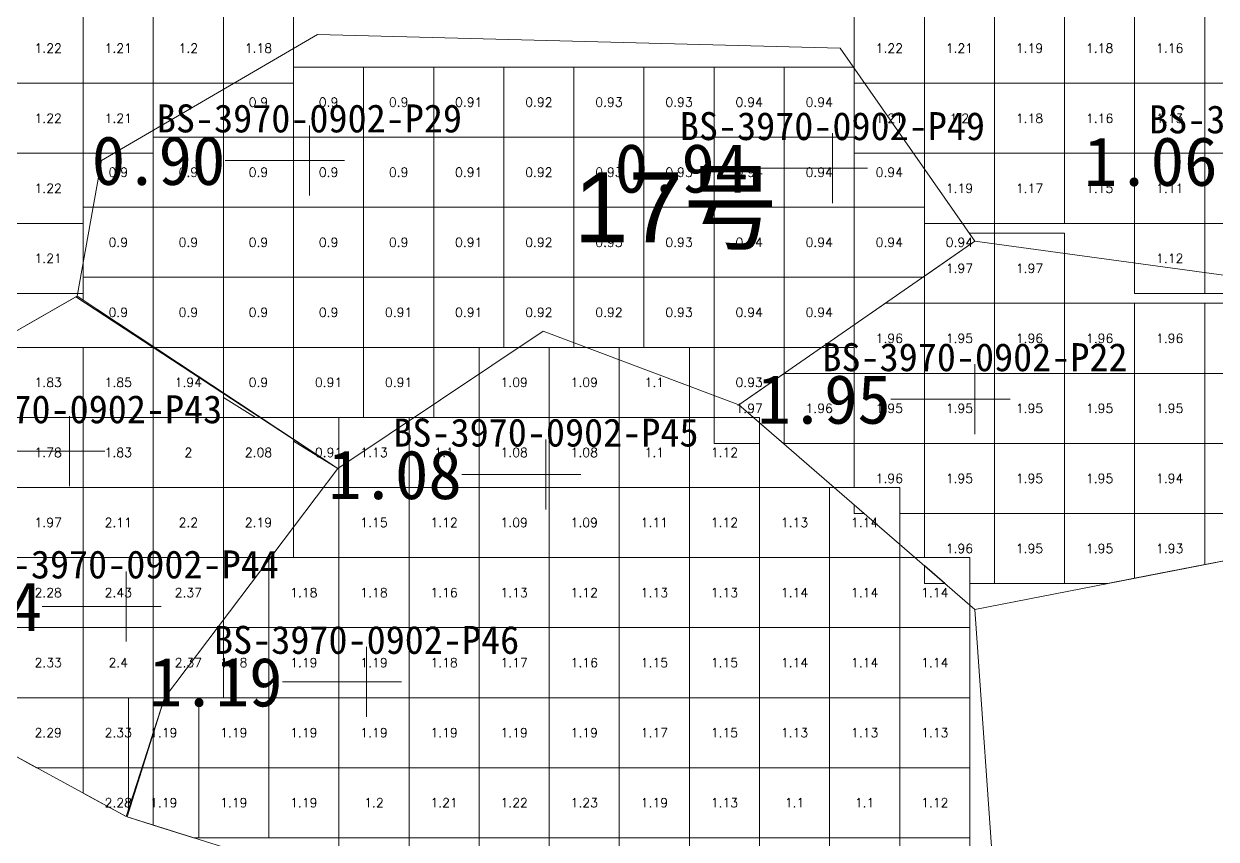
# Model space of a CAD drawing. Header units: inches. Extents: x 469759 to 470079, y 4349683 to 4349873.
# Drawn here: x 469904.69 to 469921.7, y 4349694.72 to 4349706.36 of the extents above; entities that cross this region are included whole.
import ezdxf
from ezdxf.enums import TextEntityAlignment as Align

# ---------------------------------------------------------------- set-up
doc = ezdxf.new("R2010")
doc.units = ezdxf.units.IN
doc.header["$MEASUREMENT"] = 0
for name, color, linetype, lineweight in [('孔口文字', 7, 'Continuous', 0), ('点', 7, 'Continuous', 0), ('爆区方格网', 7, 'Continuous', 0), ('线条', 7, 'Continuous', 0), ('钻孔', 7, 'Continuous', 0)]:
    doc.layers.add(name, color=color, linetype=linetype, lineweight=lineweight)
doc.styles.add('3dmine_textStyle_1', font='txt.shx', dxfattribs={"height": 1, "bigfont": 'gbcbig.shx'})
doc.styles.add('3dmine_textStyle_2', font='arial.ttf', dxfattribs={"height": 1})
doc.styles.add('3dmine_textStyle_3', font='SimSun.ttf', dxfattribs={"height": 1})

msp = doc.modelspace()

# ---------------------------------------------------------------- hatches: boundary and pattern name
at = {"layer": '钻孔', "linetype": 'Continuous', "lineweight": 0, "true_color": 0x00ffff, "extrusion": (0, 1, 0)}
for points in [[(-469909.766, 3959.554), (-469908.766, 3959.554), (-469908.766, 3971.554), (-469909.766, 3971.554)], [(-469917.227, 3959.804), (-469916.227, 3959.804), (-469916.227, 3971.804), (-469917.227, 3971.804)]]:
    msp.add_hatch(color=4, dxfattribs=at).paths.add_polyline_path(points, flags=0)
at = {"layer": '钻孔', "linetype": 'Continuous', "lineweight": 0, "true_color": 0xff0000, "extrusion": (0, 1, 0)}
for points in [[(-469919.261, 3960.379), (-469918.261, 3960.379), (-469918.261, 3971.379), (-469919.261, 3971.379)], [(-469906.345, 3960.325), (-469905.345, 3960.325), (-469905.345, 3971.325), (-469906.345, 3971.325)], [(-469907.153, 3960.424), (-469906.153, 3960.424), (-469906.153, 3971.424), (-469907.153, 3971.424)]]:
    msp.add_hatch(color=1, dxfattribs=at).paths.add_polyline_path(points, flags=0)
at = {"layer": '钻孔', "linetype": 'Continuous', "lineweight": 0, "true_color": 0x0000ff, "extrusion": (0, 1, 0)}
for points in [[(-469913.14, 3959.61), (-469912.14, 3959.61), (-469912.14, 3971.61), (-469913.14, 3971.61)], [(-469910.582, 3959.517), (-469909.582, 3959.517), (-469909.582, 3971.517), (-469910.582, 3971.517)]]:
    msp.add_hatch(color=5, dxfattribs=at).paths.add_polyline_path(points, flags=0)

# ---------------------------------------------------------------- linework, layer by layer
at = {"color": 5, "linetype": 'Continuous', "lineweight": 0, "true_color": 0x0000ff}
for points in [[(469922.715, 4349702.65), (469918.259, 4349703.257), (469916.336, 4349706.015), (469908.883, 4349706.209), (469905.8, 4349704.412), (469905.452, 4349702.475), (469902.186, 4349700.604), (469902.407, 4349697.09), (469898.66, 4349699.136), (469894.799, 4349700.944), (469896.801, 4349704.163), (469894.947, 4349705.902), (469891.977, 4349706.493), (469889.894, 4349706.624), (469888.385, 4349708.117), (469890.698, 4349710.086), (469888.746, 4349711.711), (469884.89, 4349709.988), (469881.832, 4349708.397), (469880.538, 4349711.441), (469883.538, 4349714.441)], [(469913.21, 4349689.742), (469915.547, 4349690.873), (469918.547, 4349693.873), (469918.261, 4349698.003), (469914.894, 4349700.922), (469912.103, 4349701.974), (469909.171, 4349700.013), (469906.698, 4349696.739), (469906.165, 4349695.041), (469909.582, 4349693.968), (469913.21, 4349689.742)]]:
    msp.add_lwpolyline(points, dxfattribs=at)
at = {"color": 1, "linetype": 'Continuous', "lineweight": 0, "true_color": 0xff0000}
for points, elevation in [([(469929.274, 4349710.837), (469931.343, 4349713.184), (469936.711, 4349708.564), (469939.138, 4349704.071), (469936.371, 4349700.048), (469940.196, 4349696.923), (469928.487, 4349694.512), (469925.487, 4349697.512), (469922.063, 4349698.744), (469918.261, 4349698.003), (469914.894, 4349700.922), (469918.259, 4349703.257), (469922.715, 4349702.65), (469926.231, 4349704.561), (469922.745, 4349708.471), (469926.549, 4349712.881), (469929.274, 4349710.837)], 3971.363), ([(469905.433, 4349702.464), (469902.186, 4349700.604), (469902.407, 4349697.09), (469906.153, 4349695.045), (469906.698, 4349696.739), (469909.171, 4349700.013), (469905.433, 4349702.464)], 1985.963)]:
    msp.add_lwpolyline(points, dxfattribs=dict(at, elevation=elevation))
at = {"color": 4, "linetype": 'Continuous', "lineweight": 0, "true_color": 0x00ffff, "elevation": 3971.379}
msp.add_lwpolyline([(469918.259, 4349703.257), (469916.336, 4349706.015), (469908.883, 4349706.209), (469905.8, 4349704.412), (469905.452, 4349702.475), (469909.171, 4349700.013), (469912.103, 4349701.974), (469914.894, 4349700.922), (469918.259, 4349703.257)], dxfattribs=at)
at = {"layer": '点', "color": 138, "linetype": 'Continuous', "lineweight": 0, "true_color": 0x004c4c}
for points, elevation in [([(469908.766, 4349703.911), (469908.766, 4349704.911)], 3971.554), ([(469916.227, 4349703.801), (469916.227, 4349704.801)], 3971.804), ([(469909.266, 4349704.411), (469908.266, 4349704.411)], 3971.554), ([(469916.727, 4349704.301), (469915.727, 4349704.301)], 3971.804), ([(469918.261, 4349700.503), (469918.261, 4349701.503)], 3971.379), ([(469918.761, 4349701.003), (469917.761, 4349701.003)], 3971.379), ([(469905.345, 4349699.76), (469905.345, 4349700.76)], 3971.325), ([(469912.14, 4349699.427), (469912.14, 4349700.427)], 3971.61), ([(469905.845, 4349700.26), (469904.845, 4349700.26)], 3971.325), ([(469912.64, 4349699.927), (469911.64, 4349699.927)], 3971.61), ([(469906.153, 4349697.545), (469906.153, 4349698.545)], 3971.424), ([(469906.653, 4349698.045), (469905.653, 4349698.045)], 3971.424), ([(469909.582, 4349696.468), (469909.582, 4349697.468)], 3971.517), ([(469910.082, 4349696.968), (469909.082, 4349696.968)], 3971.517)]:
    msp.add_lwpolyline(points, dxfattribs=dict(at, elevation=elevation))
at = {"layer": '爆区方格网', "color": 5, "linetype": 'Continuous', "lineweight": 0, "true_color": 0x0000ff}
for points, elevation in [([(469905.539, 4349705.513), (469904.539, 4349705.513), (469904.539, 4349706.513), (469905.539, 4349706.513), (469905.539, 4349705.513)], 3971.535), ([(469906.539, 4349705.513), (469905.539, 4349705.513), (469905.539, 4349706.513), (469906.539, 4349706.513), (469906.539, 4349705.513)], 3971.535), ([(469907.539, 4349705.513), (469906.539, 4349705.513), (469906.539, 4349706.513), (469907.539, 4349706.513), (469907.539, 4349705.513)], 3971.535), ([(469908.539, 4349705.513), (469907.539, 4349705.513), (469907.539, 4349706.513), (469908.539, 4349706.513), (469908.539, 4349705.513)], 3971.535), ([(469917.539, 4349705.513), (469916.539, 4349705.513), (469916.539, 4349706.513), (469917.539, 4349706.513), (469917.539, 4349705.513)], 3971.535), ([(469918.539, 4349705.513), (469917.539, 4349705.513), (469917.539, 4349706.513), (469918.539, 4349706.513), (469918.539, 4349705.513)], 3971.535), ([(469919.539, 4349705.513), (469918.539, 4349705.513), (469918.539, 4349706.513), (469919.539, 4349706.513), (469919.539, 4349705.513)], 3971.535), ([(469920.539, 4349705.513), (469919.539, 4349705.513), (469919.539, 4349706.513), (469920.539, 4349706.513), (469920.539, 4349705.513)], 3971.535), ([(469921.539, 4349705.513), (469920.539, 4349705.513), (469920.539, 4349706.513), (469921.539, 4349706.513), (469921.539, 4349705.513)], 3971.535), ([(469922.539, 4349705.513), (469921.539, 4349705.513), (469921.539, 4349706.513), (469922.539, 4349706.513), (469922.539, 4349705.513)], 3971.535), ([(469905.539, 4349704.513), (469904.539, 4349704.513), (469904.539, 4349705.513), (469905.539, 4349705.513), (469905.539, 4349704.513)], 3971.535), ([(469906.539, 4349704.513), (469905.539, 4349704.513), (469905.539, 4349705.513), (469906.539, 4349705.513), (469906.539, 4349704.513)], 3971.535), ([(469917.539, 4349704.513), (469916.539, 4349704.513), (469916.539, 4349705.513), (469917.539, 4349705.513), (469917.539, 4349704.513)], 3971.535), ([(469918.539, 4349704.513), (469917.539, 4349704.513), (469917.539, 4349705.513), (469918.539, 4349705.513), (469918.539, 4349704.513)], 3971.535), ([(469919.539, 4349704.513), (469918.539, 4349704.513), (469918.539, 4349705.513), (469919.539, 4349705.513), (469919.539, 4349704.513)], 3971.535), ([(469920.539, 4349704.513), (469919.539, 4349704.513), (469919.539, 4349705.513), (469920.539, 4349705.513), (469920.539, 4349704.513)], 3971.535), ([(469921.539, 4349704.513), (469920.539, 4349704.513), (469920.539, 4349705.513), (469921.539, 4349705.513), (469921.539, 4349704.513)], 3971.535), ([(469922.539, 4349704.513), (469921.539, 4349704.513), (469921.539, 4349705.513), (469922.539, 4349705.513), (469922.539, 4349704.513)], 3971.535), ([(469905.539, 4349703.513), (469904.539, 4349703.513), (469904.539, 4349704.513), (469905.539, 4349704.513), (469905.539, 4349703.513)], 3971.535), ([(469918.539, 4349703.513), (469917.539, 4349703.513), (469917.539, 4349704.513), (469918.539, 4349704.513), (469918.539, 4349703.513)], 3971.535), ([(469919.539, 4349703.513), (469918.539, 4349703.513), (469918.539, 4349704.513), (469919.539, 4349704.513), (469919.539, 4349703.513)], 3971.535), ([(469920.539, 4349703.513), (469919.539, 4349703.513), (469919.539, 4349704.513), (469920.539, 4349704.513), (469920.539, 4349703.513)], 3971.535), ([(469921.539, 4349703.513), (469920.539, 4349703.513), (469920.539, 4349704.513), (469921.539, 4349704.513), (469921.539, 4349703.513)], 3971.535), ([(469922.539, 4349703.513), (469921.539, 4349703.513), (469921.539, 4349704.513), (469922.539, 4349704.513), (469922.539, 4349703.513)], 3971.535), ([(469905.539, 4349702.513), (469904.539, 4349702.513), (469904.539, 4349703.513), (469905.539, 4349703.513), (469905.539, 4349702.513)], 3971.535), ([(469921.539, 4349702.513), (469920.539, 4349702.513), (469920.539, 4349703.513), (469921.539, 4349703.513), (469921.539, 4349702.513)], 3971.535), ([(469922.539, 4349702.513), (469921.539, 4349702.513), (469921.539, 4349703.513), (469922.539, 4349703.513), (469922.539, 4349702.513)], 3971.535), ([(469912.187, 4349700.743), (469911.187, 4349700.743), (469911.187, 4349701.743), (469912.187, 4349701.743), (469912.187, 4349700.743)], 3971.672), ([(469913.187, 4349700.743), (469912.187, 4349700.743), (469912.187, 4349701.743), (469913.187, 4349701.743), (469913.187, 4349700.743)], 3971.672), ([(469914.187, 4349700.743), (469913.187, 4349700.743), (469913.187, 4349701.743), (469914.187, 4349701.743), (469914.187, 4349700.743)], 3971.672), ([(469910.187, 4349699.743), (469909.187, 4349699.743), (469909.187, 4349700.743), (469910.187, 4349700.743), (469910.187, 4349699.743)], 3971.672), ([(469911.187, 4349699.743), (469910.187, 4349699.743), (469910.187, 4349700.743), (469911.187, 4349700.743), (469911.187, 4349699.743)], 3971.672), ([(469912.187, 4349699.743), (469911.187, 4349699.743), (469911.187, 4349700.743), (469912.187, 4349700.743), (469912.187, 4349699.743)], 3971.672), ([(469913.187, 4349699.743), (469912.187, 4349699.743), (469912.187, 4349700.743), (469913.187, 4349700.743), (469913.187, 4349699.743)], 3971.672), ([(469914.187, 4349699.743), (469913.187, 4349699.743), (469913.187, 4349700.743), (469914.187, 4349700.743), (469914.187, 4349699.743)], 3971.672), ([(469915.187, 4349699.743), (469914.187, 4349699.743), (469914.187, 4349700.743), (469915.187, 4349700.743), (469915.187, 4349699.743)], 3971.672), ([(469910.187, 4349698.743), (469909.187, 4349698.743), (469909.187, 4349699.743), (469910.187, 4349699.743), (469910.187, 4349698.743)], 3971.672), ([(469911.187, 4349698.743), (469910.187, 4349698.743), (469910.187, 4349699.743), (469911.187, 4349699.743), (469911.187, 4349698.743)], 3971.672), ([(469912.187, 4349698.743), (469911.187, 4349698.743), (469911.187, 4349699.743), (469912.187, 4349699.743), (469912.187, 4349698.743)], 3971.672), ([(469913.187, 4349698.743), (469912.187, 4349698.743), (469912.187, 4349699.743), (469913.187, 4349699.743), (469913.187, 4349698.743)], 3971.672), ([(469914.187, 4349698.743), (469913.187, 4349698.743), (469913.187, 4349699.743), (469914.187, 4349699.743), (469914.187, 4349698.743)], 3971.672), ([(469915.187, 4349698.743), (469914.187, 4349698.743), (469914.187, 4349699.743), (469915.187, 4349699.743), (469915.187, 4349698.743)], 3971.672), ([(469916.187, 4349698.743), (469915.187, 4349698.743), (469915.187, 4349699.743), (469916.187, 4349699.743), (469916.187, 4349698.743)], 3971.672), ([(469917.187, 4349698.743), (469916.187, 4349698.743), (469916.187, 4349699.743), (469917.187, 4349699.743), (469917.187, 4349698.743)], 3971.672), ([(469909.187, 4349697.743), (469908.187, 4349697.743), (469908.187, 4349698.743), (469909.187, 4349698.743), (469909.187, 4349697.743)], 3971.672), ([(469910.187, 4349697.743), (469909.187, 4349697.743), (469909.187, 4349698.743), (469910.187, 4349698.743), (469910.187, 4349697.743)], 3971.672), ([(469911.187, 4349697.743), (469910.187, 4349697.743), (469910.187, 4349698.743), (469911.187, 4349698.743), (469911.187, 4349697.743)], 3971.672), ([(469912.187, 4349697.743), (469911.187, 4349697.743), (469911.187, 4349698.743), (469912.187, 4349698.743), (469912.187, 4349697.743)], 3971.672), ([(469913.187, 4349697.743), (469912.187, 4349697.743), (469912.187, 4349698.743), (469913.187, 4349698.743), (469913.187, 4349697.743)], 3971.672), ([(469914.187, 4349697.743), (469913.187, 4349697.743), (469913.187, 4349698.743), (469914.187, 4349698.743), (469914.187, 4349697.743)], 3971.672), ([(469915.187, 4349697.743), (469914.187, 4349697.743), (469914.187, 4349698.743), (469915.187, 4349698.743), (469915.187, 4349697.743)], 3971.672), ([(469916.187, 4349697.743), (469915.187, 4349697.743), (469915.187, 4349698.743), (469916.187, 4349698.743), (469916.187, 4349697.743)], 3971.672), ([(469917.187, 4349697.743), (469916.187, 4349697.743), (469916.187, 4349698.743), (469917.187, 4349698.743), (469917.187, 4349697.743)], 3971.672), ([(469918.187, 4349697.743), (469917.187, 4349697.743), (469917.187, 4349698.743), (469918.187, 4349698.743), (469918.187, 4349697.743)], 3971.672), ([(469908.187, 4349696.743), (469907.539, 4349696.743), (469907.539, 4349697.743), (469908.187, 4349697.743), (469908.187, 4349696.743)], 3971.672), ([(469909.187, 4349696.743), (469908.187, 4349696.743), (469908.187, 4349697.743), (469909.187, 4349697.743), (469909.187, 4349696.743)], 3971.672), ([(469910.187, 4349696.743), (469909.187, 4349696.743), (469909.187, 4349697.743), (469910.187, 4349697.743), (469910.187, 4349696.743)], 3971.672), ([(469911.187, 4349696.743), (469910.187, 4349696.743), (469910.187, 4349697.743), (469911.187, 4349697.743), (469911.187, 4349696.743)], 3971.672), ([(469912.187, 4349696.743), (469911.187, 4349696.743), (469911.187, 4349697.743), (469912.187, 4349697.743), (469912.187, 4349696.743)], 3971.672), ([(469913.187, 4349696.743), (469912.187, 4349696.743), (469912.187, 4349697.743), (469913.187, 4349697.743), (469913.187, 4349696.743)], 3971.672), ([(469914.187, 4349696.743), (469913.187, 4349696.743), (469913.187, 4349697.743), (469914.187, 4349697.743), (469914.187, 4349696.743)], 3971.672), ([(469915.187, 4349696.743), (469914.187, 4349696.743), (469914.187, 4349697.743), (469915.187, 4349697.743), (469915.187, 4349696.743)], 3971.672), ([(469916.187, 4349696.743), (469915.187, 4349696.743), (469915.187, 4349697.743), (469916.187, 4349697.743), (469916.187, 4349696.743)], 3971.672), ([(469917.187, 4349696.743), (469916.187, 4349696.743), (469916.187, 4349697.743), (469917.187, 4349697.743), (469917.187, 4349696.743)], 3971.672), ([(469918.187, 4349696.743), (469917.187, 4349696.743), (469917.187, 4349697.743), (469918.187, 4349697.743), (469918.187, 4349696.743)], 3971.672), ([(469907.187, 4349695.743), (469906.539, 4349695.743), (469906.539, 4349696.232), (469906.539, 4349696.232), (469906.698, 4349696.739), (469906.378, 4349695.743), (469906.187, 4349695.743), (469906.187, 4349696.743), (469907.187, 4349696.743), (469907.187, 4349695.743)], 3971.672), ([(469908.187, 4349695.743), (469907.187, 4349695.743), (469907.187, 4349696.743), (469908.187, 4349696.743), (469908.187, 4349695.743)], 3971.672), ([(469909.187, 4349695.743), (469908.187, 4349695.743), (469908.187, 4349696.743), (469909.187, 4349696.743), (469909.187, 4349695.743)], 3971.672), ([(469910.187, 4349695.743), (469909.187, 4349695.743), (469909.187, 4349696.743), (469910.187, 4349696.743), (469910.187, 4349695.743)], 3971.672), ([(469911.187, 4349695.743), (469910.187, 4349695.743), (469910.187, 4349696.743), (469911.187, 4349696.743), (469911.187, 4349695.743)], 3971.672), ([(469912.187, 4349695.743), (469911.187, 4349695.743), (469911.187, 4349696.743), (469912.187, 4349696.743), (469912.187, 4349695.743)], 3971.672), ([(469913.187, 4349695.743), (469912.187, 4349695.743), (469912.187, 4349696.743), (469913.187, 4349696.743), (469913.187, 4349695.743)], 3971.672), ([(469914.187, 4349695.743), (469913.187, 4349695.743), (469913.187, 4349696.743), (469914.187, 4349696.743), (469914.187, 4349695.743)], 3971.672), ([(469915.187, 4349695.743), (469914.187, 4349695.743), (469914.187, 4349696.743), (469915.187, 4349696.743), (469915.187, 4349695.743)], 3971.672), ([(469916.187, 4349695.743), (469915.187, 4349695.743), (469915.187, 4349696.743), (469916.187, 4349696.743), (469916.187, 4349695.743)], 3971.672), ([(469917.187, 4349695.743), (469916.187, 4349695.743), (469916.187, 4349696.743), (469917.187, 4349696.743), (469917.187, 4349695.743)], 3971.672), ([(469918.187, 4349695.743), (469917.187, 4349695.743), (469917.187, 4349696.743), (469918.187, 4349696.743), (469918.187, 4349695.743)], 3971.672), ([(469906.187, 4349695.151), (469906.187, 4349695.743), (469906.378, 4349695.743), (469906.187, 4349695.151)], 3971.672), ([(469907.187, 4349694.743), (469907.114, 4349694.743), (469906.539, 4349694.924), (469906.539, 4349694.924), (469906.539, 4349695.743), (469907.187, 4349695.743), (469907.187, 4349694.743)], 3971.672), ([(469908.187, 4349694.743), (469907.187, 4349694.743), (469907.187, 4349695.743), (469908.187, 4349695.743), (469908.187, 4349694.743)], 3971.672), ([(469909.187, 4349694.743), (469908.187, 4349694.743), (469908.187, 4349695.743), (469909.187, 4349695.743), (469909.187, 4349694.743)], 3971.672), ([(469910.187, 4349694.743), (469909.187, 4349694.743), (469909.187, 4349695.743), (469910.187, 4349695.743), (469910.187, 4349694.743)], 3971.672), ([(469911.187, 4349694.743), (469910.187, 4349694.743), (469910.187, 4349695.743), (469911.187, 4349695.743), (469911.187, 4349694.743)], 3971.672), ([(469912.187, 4349694.743), (469911.187, 4349694.743), (469911.187, 4349695.743), (469912.187, 4349695.743), (469912.187, 4349694.743)], 3971.672), ([(469913.187, 4349694.743), (469912.187, 4349694.743), (469912.187, 4349695.743), (469913.187, 4349695.743), (469913.187, 4349694.743)], 3971.672), ([(469914.187, 4349694.743), (469913.187, 4349694.743), (469913.187, 4349695.743), (469914.187, 4349695.743), (469914.187, 4349694.743)], 3971.672), ([(469915.187, 4349694.743), (469914.187, 4349694.743), (469914.187, 4349695.743), (469915.187, 4349695.743), (469915.187, 4349694.743)], 3971.672), ([(469916.187, 4349694.743), (469915.187, 4349694.743), (469915.187, 4349695.743), (469916.187, 4349695.743), (469916.187, 4349694.743)], 3971.672), ([(469917.187, 4349694.743), (469916.187, 4349694.743), (469916.187, 4349695.743), (469917.187, 4349695.743), (469917.187, 4349694.743)], 3971.672), ([(469918.187, 4349694.743), (469917.187, 4349694.743), (469917.187, 4349695.743), (469918.187, 4349695.743), (469918.187, 4349694.743)], 3971.672), ([(469910.187, 4349693.743), (469909.775, 4349693.743), (469909.582, 4349693.968), (469909.187, 4349694.092), (469909.187, 4349694.743), (469910.187, 4349694.743), (469910.187, 4349693.743)], 3971.672), ([(469911.187, 4349693.743), (469910.187, 4349693.743), (469910.187, 4349694.743), (469911.187, 4349694.743), (469911.187, 4349693.743)], 3971.672), ([(469912.187, 4349693.743), (469911.187, 4349693.743), (469911.187, 4349694.743), (469912.187, 4349694.743), (469912.187, 4349693.743)], 3971.672), ([(469913.187, 4349693.743), (469912.187, 4349693.743), (469912.187, 4349694.743), (469913.187, 4349694.743), (469913.187, 4349693.743)], 3971.672), ([(469914.187, 4349693.743), (469913.187, 4349693.743), (469913.187, 4349694.743), (469914.187, 4349694.743), (469914.187, 4349693.743)], 3971.672), ([(469915.187, 4349693.743), (469914.187, 4349693.743), (469914.187, 4349694.743), (469915.187, 4349694.743), (469915.187, 4349693.743)], 3971.672), ([(469916.187, 4349693.743), (469915.187, 4349693.743), (469915.187, 4349694.743), (469916.187, 4349694.743), (469916.187, 4349693.743)], 3971.672), ([(469917.187, 4349693.743), (469916.187, 4349693.743), (469916.187, 4349694.743), (469917.187, 4349694.743), (469917.187, 4349693.743)], 3971.672), ([(469918.187, 4349693.743), (469917.187, 4349693.743), (469917.187, 4349694.743), (469918.187, 4349694.743), (469918.187, 4349693.743)], 3971.672)]:
    msp.add_lwpolyline(points, dxfattribs=dict(at, elevation=elevation))
at = {"layer": '爆区方格网', "color": 4, "linetype": 'Continuous', "lineweight": 0, "true_color": 0x00ffff, "elevation": 3971.804}
for points in [[(469909.539, 4349704.743), (469908.539, 4349704.743), (469908.539, 4349705.513), (469908.539, 4349705.743), (469909.539, 4349705.743), (469909.539, 4349704.743)], [(469910.539, 4349704.743), (469909.539, 4349704.743), (469909.539, 4349705.743), (469910.539, 4349705.743), (469910.539, 4349704.743)], [(469911.539, 4349704.743), (469910.539, 4349704.743), (469910.539, 4349705.743), (469911.539, 4349705.743), (469911.539, 4349704.743)], [(469912.539, 4349704.743), (469911.539, 4349704.743), (469911.539, 4349705.743), (469912.539, 4349705.743), (469912.539, 4349704.743)], [(469913.539, 4349704.743), (469912.539, 4349704.743), (469912.539, 4349705.743), (469913.539, 4349705.743), (469913.539, 4349704.743)], [(469914.539, 4349704.743), (469913.539, 4349704.743), (469913.539, 4349705.743), (469914.539, 4349705.743), (469914.539, 4349704.743)], [(469915.539, 4349704.743), (469914.539, 4349704.743), (469914.539, 4349705.743), (469915.539, 4349705.743), (469915.539, 4349704.743)], [(469916.539, 4349705.513), (469916.539, 4349704.743), (469915.539, 4349704.743), (469915.539, 4349705.743), (469916.539, 4349705.743), (469916.539, 4349705.513)], [(469908.539, 4349704.743), (469907.539, 4349704.743), (469907.539, 4349705.513), (469908.539, 4349705.513), (469908.539, 4349704.743)], [(469907.539, 4349703.743), (469906.539, 4349703.743), (469906.539, 4349704.513), (469906.539, 4349704.743), (469907.539, 4349704.743), (469907.539, 4349703.743)], [(469908.539, 4349703.743), (469907.539, 4349703.743), (469907.539, 4349704.743), (469908.539, 4349704.743), (469908.539, 4349703.743)], [(469909.539, 4349703.743), (469908.539, 4349703.743), (469908.539, 4349704.743), (469909.539, 4349704.743), (469909.539, 4349703.743)], [(469910.539, 4349703.743), (469909.539, 4349703.743), (469909.539, 4349704.743), (469910.539, 4349704.743), (469910.539, 4349703.743)], [(469911.539, 4349703.743), (469910.539, 4349703.743), (469910.539, 4349704.743), (469911.539, 4349704.743), (469911.539, 4349703.743)], [(469912.539, 4349703.743), (469911.539, 4349703.743), (469911.539, 4349704.743), (469912.539, 4349704.743), (469912.539, 4349703.743)], [(469913.539, 4349703.743), (469912.539, 4349703.743), (469912.539, 4349704.743), (469913.539, 4349704.743), (469913.539, 4349703.743)], [(469914.539, 4349703.743), (469913.539, 4349703.743), (469913.539, 4349704.743), (469914.539, 4349704.743), (469914.539, 4349703.743)], [(469915.539, 4349703.743), (469914.539, 4349703.743), (469914.539, 4349704.743), (469915.539, 4349704.743), (469915.539, 4349703.743)], [(469916.539, 4349704.513), (469916.539, 4349703.743), (469915.539, 4349703.743), (469915.539, 4349704.743), (469916.539, 4349704.743), (469916.539, 4349704.513)], [(469906.539, 4349703.743), (469905.539, 4349703.743), (469905.539, 4349704.513), (469906.539, 4349704.513), (469906.539, 4349703.743)], [(469917.539, 4349703.743), (469916.539, 4349703.743), (469916.539, 4349704.513), (469917.539, 4349704.513), (469917.539, 4349703.743)], [(469906.539, 4349702.743), (469905.539, 4349702.743), (469905.539, 4349703.743), (469906.539, 4349703.743), (469906.539, 4349702.743)], [(469907.539, 4349702.743), (469906.539, 4349702.743), (469906.539, 4349703.743), (469907.539, 4349703.743), (469907.539, 4349702.743)], [(469908.539, 4349702.743), (469907.539, 4349702.743), (469907.539, 4349703.743), (469908.539, 4349703.743), (469908.539, 4349702.743)], [(469909.539, 4349702.743), (469908.539, 4349702.743), (469908.539, 4349703.743), (469909.539, 4349703.743), (469909.539, 4349702.743)], [(469910.539, 4349702.743), (469909.539, 4349702.743), (469909.539, 4349703.743), (469910.539, 4349703.743), (469910.539, 4349702.743)], [(469911.539, 4349702.743), (469910.539, 4349702.743), (469910.539, 4349703.743), (469911.539, 4349703.743), (469911.539, 4349702.743)], [(469912.539, 4349702.743), (469911.539, 4349702.743), (469911.539, 4349703.743), (469912.539, 4349703.743), (469912.539, 4349702.743)], [(469913.539, 4349702.743), (469912.539, 4349702.743), (469912.539, 4349703.743), (469913.539, 4349703.743), (469913.539, 4349702.743)], [(469914.539, 4349702.743), (469913.539, 4349702.743), (469913.539, 4349703.743), (469914.539, 4349703.743), (469914.539, 4349702.743)], [(469915.539, 4349702.743), (469914.539, 4349702.743), (469914.539, 4349703.743), (469915.539, 4349703.743), (469915.539, 4349702.743)], [(469916.539, 4349702.743), (469915.539, 4349702.743), (469915.539, 4349703.743), (469916.539, 4349703.743), (469916.539, 4349702.743)], [(469917.539, 4349703.513), (469917.539, 4349702.757), (469917.539, 4349702.757), (469917.539, 4349702.743), (469916.539, 4349702.743), (469916.539, 4349703.743), (469917.539, 4349703.743), (469917.539, 4349703.513)], [(469918.539, 4349703.372), (469918.178, 4349703.372), (469918.259, 4349703.257), (469917.539, 4349702.757), (469917.539, 4349703.513), (469918.539, 4349703.513), (469918.539, 4349703.372)], [(469906.539, 4349701.755), (469905.539, 4349702.417), (469905.539, 4349702.513), (469905.539, 4349702.743), (469906.539, 4349702.743), (469906.539, 4349701.755)], [(469907.539, 4349701.743), (469906.557, 4349701.743), (469906.539, 4349701.755), (469906.539, 4349702.743), (469907.539, 4349702.743), (469907.539, 4349701.743)], [(469908.539, 4349701.743), (469907.539, 4349701.743), (469907.539, 4349702.743), (469908.539, 4349702.743), (469908.539, 4349701.743)], [(469909.539, 4349701.743), (469908.539, 4349701.743), (469908.539, 4349702.743), (469909.539, 4349702.743), (469909.539, 4349701.743)], [(469910.539, 4349701.743), (469909.539, 4349701.743), (469909.539, 4349702.743), (469910.539, 4349702.743), (469910.539, 4349701.743)], [(469911.539, 4349701.743), (469910.539, 4349701.743), (469910.539, 4349702.743), (469911.539, 4349702.743), (469911.539, 4349701.743)], [(469912.539, 4349701.743), (469911.539, 4349701.743), (469911.539, 4349702.743), (469912.539, 4349702.743), (469912.539, 4349701.743)], [(469913.539, 4349701.743), (469912.539, 4349701.743), (469912.539, 4349702.743), (469913.539, 4349702.743), (469913.539, 4349701.743)], [(469914.539, 4349701.743), (469913.539, 4349701.743), (469913.539, 4349702.743), (469914.539, 4349702.743), (469914.539, 4349701.743)], [(469915.539, 4349701.743), (469914.539, 4349701.743), (469914.539, 4349702.743), (469915.539, 4349702.743), (469915.539, 4349701.743)], [(469916.539, 4349702.063), (469916.539, 4349702.063), (469916.539, 4349701.743), (469915.539, 4349701.743), (469915.539, 4349702.743), (469916.539, 4349702.743), (469916.539, 4349702.063)], [(469908.539, 4349700.743), (469908.067, 4349700.743), (469907.539, 4349701.093), (469907.539, 4349701.743), (469908.539, 4349701.743), (469908.539, 4349700.743)], [(469909.539, 4349700.743), (469908.539, 4349700.743), (469908.539, 4349701.743), (469909.539, 4349701.743), (469909.539, 4349700.743)], [(469910.539, 4349700.743), (469909.539, 4349700.743), (469909.539, 4349701.743), (469910.539, 4349701.743), (469910.539, 4349700.743)], [(469915.539, 4349701.369), (469915.539, 4349701.369), (469915.539, 4349701.369), (469914.894, 4349700.922), (469915.1, 4349700.743), (469914.539, 4349700.743), (469914.539, 4349701.743), (469915.539, 4349701.743), (469915.539, 4349701.369)], [(469907.998, 4349700.743), (469907.539, 4349700.743), (469907.539, 4349701.029), (469907.998, 4349700.743)], [(469909.187, 4349699.743), (469908.539, 4349699.743), (469908.539, 4349700.406), (469909.171, 4349700.013), (469908.539, 4349700.431), (469908.539, 4349700.743), (469909.187, 4349700.743), (469909.187, 4349699.743)]]:
    msp.add_lwpolyline(points, dxfattribs=at)
at = {"layer": '爆区方格网', "color": 1, "linetype": 'Continuous', "lineweight": 0, "true_color": 0xff0000}
for points, elevation in [([(469918.539, 4349702.372), (469917.539, 4349702.372), (469917.539, 4349702.757), (469918.259, 4349703.257), (469918.178, 4349703.372), (469918.539, 4349703.372), (469918.539, 4349702.372)], 3971.341), ([(469919.539, 4349702.372), (469918.539, 4349702.372), (469918.539, 4349703.372), (469919.539, 4349703.372), (469919.539, 4349702.372)], 3971.341), ([(469917.539, 4349701.372), (469916.539, 4349701.372), (469916.539, 4349702.063), (469916.984, 4349702.372), (469917.539, 4349702.372), (469917.539, 4349701.372)], 3971.341), ([(469918.539, 4349701.372), (469917.539, 4349701.372), (469917.539, 4349702.372), (469918.539, 4349702.372), (469918.539, 4349701.372)], 3971.341), ([(469919.539, 4349701.372), (469918.539, 4349701.372), (469918.539, 4349702.372), (469919.539, 4349702.372), (469919.539, 4349701.372)], 3971.341), ([(469920.539, 4349701.372), (469919.539, 4349701.372), (469919.539, 4349702.372), (469920.539, 4349702.372), (469920.539, 4349701.372)], 3971.341), ([(469921.539, 4349701.372), (469920.539, 4349701.372), (469920.539, 4349702.372), (469921.539, 4349702.372), (469921.539, 4349701.372)], 3971.341), ([(469922.539, 4349701.372), (469921.539, 4349701.372), (469921.539, 4349702.372), (469922.539, 4349702.372), (469922.539, 4349701.372)], 3971.341), ([(469905.539, 4349700.743), (469904.539, 4349700.743), (469904.539, 4349701.743), (469905.539, 4349701.743), (469905.539, 4349700.743)], 3971.424), ([(469906.539, 4349700.743), (469905.539, 4349700.743), (469905.539, 4349701.743), (469906.539, 4349701.743), (469906.539, 4349700.743)], 3971.424), ([(469907.539, 4349701.093), (469907.539, 4349700.743), (469906.539, 4349700.743), (469906.539, 4349701.743), (469906.557, 4349701.743), (469907.539, 4349701.093)], 3971.424), ([(469915.539, 4349700.372), (469915.528, 4349700.372), (469915.187, 4349700.668), (469915.187, 4349700.372), (469914.539, 4349700.372), (469914.539, 4349700.743), (469915.1, 4349700.743), (469915.187, 4349700.668), (469915.187, 4349700.743), (469915.1, 4349700.743), (469914.894, 4349700.922), (469915.539, 4349701.369), (469915.539, 4349700.372)], 3971.341), ([(469916.539, 4349700.372), (469915.539, 4349700.372), (469915.539, 4349701.369), (469915.543, 4349701.372), (469916.539, 4349701.372), (469916.539, 4349700.372)], 3971.341), ([(469917.539, 4349700.372), (469916.539, 4349700.372), (469916.539, 4349701.372), (469917.539, 4349701.372), (469917.539, 4349700.372)], 3971.341), ([(469918.539, 4349700.372), (469917.539, 4349700.372), (469917.539, 4349701.372), (469918.539, 4349701.372), (469918.539, 4349700.372)], 3971.341), ([(469919.539, 4349700.372), (469918.539, 4349700.372), (469918.539, 4349701.372), (469919.539, 4349701.372), (469919.539, 4349700.372)], 3971.341), ([(469920.539, 4349700.372), (469919.539, 4349700.372), (469919.539, 4349701.372), (469920.539, 4349701.372), (469920.539, 4349700.372)], 3971.341), ([(469921.539, 4349700.372), (469920.539, 4349700.372), (469920.539, 4349701.372), (469921.539, 4349701.372), (469921.539, 4349700.372)], 3971.341), ([(469922.539, 4349700.372), (469921.539, 4349700.372), (469921.539, 4349701.372), (469922.539, 4349701.372), (469922.539, 4349700.372)], 3971.341), ([(469905.539, 4349699.743), (469904.539, 4349699.743), (469904.539, 4349700.743), (469905.539, 4349700.743), (469905.539, 4349699.743)], 3971.424), ([(469906.539, 4349699.743), (469905.539, 4349699.743), (469905.539, 4349700.743), (469906.539, 4349700.743), (469906.539, 4349699.743)], 3971.424), ([(469907.539, 4349699.743), (469906.539, 4349699.743), (469906.539, 4349700.743), (469907.539, 4349700.743), (469907.539, 4349699.743)], 3971.424), ([(469908.539, 4349700.431), (469908.539, 4349699.743), (469907.539, 4349699.743), (469907.539, 4349700.743), (469908.067, 4349700.743), (469908.539, 4349700.431)], 3971.424), ([(469917.539, 4349699.372), (469917.187, 4349699.372), (469917.187, 4349699.743), (469916.539, 4349699.743), (469916.539, 4349700.372), (469917.539, 4349700.372), (469917.539, 4349699.372)], 3971.341), ([(469918.539, 4349699.372), (469917.539, 4349699.372), (469917.539, 4349700.372), (469918.539, 4349700.372), (469918.539, 4349699.372)], 3971.341), ([(469919.539, 4349699.372), (469918.539, 4349699.372), (469918.539, 4349700.372), (469919.539, 4349700.372), (469919.539, 4349699.372)], 3971.341), ([(469920.539, 4349699.372), (469919.539, 4349699.372), (469919.539, 4349700.372), (469920.539, 4349700.372), (469920.539, 4349699.372)], 3971.341), ([(469921.539, 4349699.372), (469920.539, 4349699.372), (469920.539, 4349700.372), (469921.539, 4349700.372), (469921.539, 4349699.372)], 3971.341), ([(469922.539, 4349699.372), (469921.539, 4349699.372), (469921.539, 4349700.372), (469922.539, 4349700.372), (469922.539, 4349699.372)], 3971.341), ([(469905.539, 4349698.743), (469904.539, 4349698.743), (469904.539, 4349699.743), (469905.539, 4349699.743), (469905.539, 4349698.743)], 3971.424), ([(469906.539, 4349698.743), (469905.539, 4349698.743), (469905.539, 4349699.743), (469906.539, 4349699.743), (469906.539, 4349698.743)], 3971.424), ([(469907.539, 4349698.743), (469906.539, 4349698.743), (469906.539, 4349699.743), (469907.539, 4349699.743), (469907.539, 4349698.743)], 3971.424), ([(469908.539, 4349698.743), (469907.539, 4349698.743), (469907.539, 4349699.743), (469908.539, 4349699.743), (469908.539, 4349698.743)], 3971.424), ([(469916.682, 4349699.372), (469916.539, 4349699.372), (469916.539, 4349699.496), (469916.682, 4349699.372)], 3971.341), ([(469918.539, 4349698.372), (469918.187, 4349698.372), (469918.187, 4349698.743), (469917.539, 4349698.743), (469917.539, 4349699.372), (469918.539, 4349699.372), (469918.539, 4349698.372)], 3971.341), ([(469919.539, 4349698.372), (469918.539, 4349698.372), (469918.539, 4349699.372), (469919.539, 4349699.372), (469919.539, 4349698.372)], 3971.341), ([(469920.539, 4349698.447), (469920.154, 4349698.372), (469919.539, 4349698.372), (469919.539, 4349699.372), (469920.539, 4349699.372), (469920.539, 4349698.447)], 3971.341), ([(469921.539, 4349698.642), (469920.539, 4349698.447), (469920.539, 4349699.372), (469921.539, 4349699.372), (469921.539, 4349698.642)], 3971.341), ([(469922.539, 4349698.573), (469922.063, 4349698.744), (469921.539, 4349698.642), (469921.539, 4349699.372), (469922.539, 4349699.372), (469922.539, 4349698.573)], 3971.341), ([(469905.539, 4349697.743), (469904.539, 4349697.743), (469904.539, 4349698.743), (469905.539, 4349698.743), (469905.539, 4349697.743)], 3971.424), ([(469906.539, 4349697.743), (469905.539, 4349697.743), (469905.539, 4349698.743), (469906.539, 4349698.743), (469906.539, 4349697.743)], 3971.424), ([(469907.539, 4349697.743), (469906.539, 4349697.743), (469906.539, 4349698.743), (469907.539, 4349698.743), (469907.539, 4349697.743)], 3971.424), ([(469917.835, 4349698.372), (469917.539, 4349698.372), (469917.539, 4349698.629), (469917.835, 4349698.372)], 3971.341), ([(469905.539, 4349696.743), (469904.539, 4349696.743), (469904.539, 4349697.743), (469905.539, 4349697.743), (469905.539, 4349696.743)], 3971.424), ([(469906.539, 4349696.743), (469905.539, 4349696.743), (469905.539, 4349697.743), (469906.539, 4349697.743), (469906.539, 4349696.743)], 3971.424), ([(469907.539, 4349696.743), (469906.539, 4349696.743), (469906.539, 4349697.743), (469907.539, 4349697.743), (469907.539, 4349696.743)], 3971.424), ([(469905.539, 4349695.743), (469904.874, 4349695.743), (469904.539, 4349695.926), (469904.539, 4349696.743), (469905.539, 4349696.743), (469905.539, 4349695.743)], 3971.424), ([(469906.539, 4349696.244), (469906.378, 4349695.743), (469905.539, 4349695.743), (469905.539, 4349696.743), (469906.539, 4349696.743), (469906.539, 4349696.244)], 3971.424), ([(469906.539, 4349695.743), (469906.386, 4349695.743), (469906.539, 4349696.232), (469906.539, 4349695.743)], 3971.424), ([(469906.153, 4349695.045), (469905.539, 4349695.38), (469905.539, 4349695.743), (469906.378, 4349695.743), (469906.153, 4349695.045)], 3971.424), ([(469906.539, 4349694.924), (469906.165, 4349695.041), (469906.386, 4349695.743), (469906.539, 4349695.743), (469906.539, 4349694.924)], 3971.424)]:
    msp.add_lwpolyline(points, dxfattribs=dict(at, elevation=elevation))
at = {"layer": '线条', "color": 138, "linetype": 'Continuous', "lineweight": 0, "true_color": 0x004c4c}
for points, elevation in [([(469908.766, 4349704.411), (469908.766, 4349704.411), (469908.766, 4349704.411)], 3971.554), ([(469916.227, 4349704.301), (469916.227, 4349704.301), (469916.227, 4349704.301)], 3971.804), ([(469918.261, 4349701.003), (469918.261, 4349701.003), (469918.261, 4349701.003)], 3971.379), ([(469905.345, 4349700.26), (469905.345, 4349700.26), (469905.345, 4349700.26)], 3971.325), ([(469912.14, 4349699.927), (469912.14, 4349699.927), (469912.14, 4349699.927)], 3971.61), ([(469906.153, 4349698.045), (469906.153, 4349698.045), (469906.153, 4349698.045)], 3971.424), ([(469909.582, 4349696.968), (469909.582, 4349696.968), (469909.582, 4349696.968)], 3971.517)]:
    msp.add_lwpolyline(points, dxfattribs=dict(at, elevation=elevation))
at = {"layer": '钻孔', "color": 4, "linetype": 'Continuous', "lineweight": 0, "true_color": 0x00ffff}
for points, elevation in [([(469908.766, 4349704.411), (469907.566, 4349704.411)], 3971.554), ([(469908.766, 4349704.411), (469907.566, 4349704.411)], 3959.554), ([(469916.227, 4349704.301), (469915.027, 4349704.301)], 3971.804), ([(469916.227, 4349704.301), (469915.027, 4349704.301)], 3959.804)]:
    msp.add_lwpolyline(points, dxfattribs=dict(at, elevation=elevation))
at = {"layer": '钻孔', "color": 1, "linetype": 'Continuous', "lineweight": 0, "true_color": 0xff0000}
for points, elevation in [([(469918.261, 4349701.003), (469917.061, 4349701.003)], 3971.379), ([(469918.261, 4349701.003), (469917.061, 4349701.003)], 3960.379), ([(469905.345, 4349700.26), (469904.145, 4349700.26)], 3971.325), ([(469905.345, 4349700.26), (469904.145, 4349700.26)], 3960.325), ([(469906.153, 4349698.045), (469904.953, 4349698.045)], 3971.424), ([(469906.153, 4349698.045), (469904.953, 4349698.045)], 3960.424)]:
    msp.add_lwpolyline(points, dxfattribs=dict(at, elevation=elevation))
at = {"layer": '钻孔', "color": 5, "linetype": 'Continuous', "lineweight": 0, "true_color": 0x0000ff}
for points, elevation in [([(469912.14, 4349699.927), (469910.94, 4349699.927)], 3971.61), ([(469912.14, 4349699.927), (469910.94, 4349699.927)], 3959.61), ([(469909.582, 4349696.968), (469908.382, 4349696.968)], 3971.517), ([(469909.582, 4349696.968), (469908.382, 4349696.968)], 3959.517)]:
    msp.add_lwpolyline(points, dxfattribs=dict(at, elevation=elevation))

# ---------------------------------------------------------------- texts
at = {"color": 5, "linetype": 'Continuous', "lineweight": 0, "true_color": 0x0000ff, "style": '3dmine_textStyle_1'}
for s, p in [('1.22', (469905.039, 4349706.013, 3971.535)), ('1.21', (469906.039, 4349706.013, 3971.535)), ('1.2', (469907.039, 4349706.013, 3971.535)), ('1.18', (469908.039, 4349706.013, 3971.535)), ('1.22', (469917.039, 4349706.013, 3971.535)), ('1.21', (469918.039, 4349706.013, 3971.535)), ('1.19', (469919.039, 4349706.013, 3971.535)), ('1.18', (469920.039, 4349706.013, 3971.535)), ('1.16', (469921.039, 4349706.013, 3971.535)), ('1.22', (469905.039, 4349705.013, 3971.535)), ('1.21', (469906.039, 4349705.013, 3971.535)), ('1.21', (469917.039, 4349705.013, 3971.535)), ('1.2', (469918.039, 4349705.013, 3971.535)), ('1.18', (469919.039, 4349705.013, 3971.535)), ('1.16', (469920.039, 4349705.013, 3971.535)), ('1.13', (469921.039, 4349705.013, 3971.535)), ('1.22', (469905.039, 4349704.013, 3971.535)), ('1.19', (469918.039, 4349704.013, 3971.535)), ('1.17', (469919.039, 4349704.013, 3971.535)), ('1.15', (469920.039, 4349704.013, 3971.535)), ('1.11', (469921.039, 4349704.013, 3971.535)), ('1.21', (469905.039, 4349703.013, 3971.535)), ('1.12', (469921.039, 4349703.013, 3971.535)), ('1.09', (469911.687, 4349701.243, 3971.672)), ('1.09', (469912.687, 4349701.243, 3971.672)), ('1.1', (469913.687, 4349701.243, 3971.672)), ('1.13', (469909.687, 4349700.243, 3971.672)), ('1.1', (469910.687, 4349700.243, 3971.672)), ('1.08', (469911.687, 4349700.243, 3971.672)), ('1.08', (469912.687, 4349700.243, 3971.672)), ('1.1', (469913.687, 4349700.243, 3971.672)), ('1.12', (469914.687, 4349700.243, 3971.672)), ('1.15', (469909.687, 4349699.243, 3971.672)), ('1.12', (469910.687, 4349699.243, 3971.672)), ('1.09', (469911.687, 4349699.243, 3971.672)), ('1.09', (469912.687, 4349699.243, 3971.672)), ('1.11', (469913.687, 4349699.243, 3971.672)), ('1.12', (469914.687, 4349699.243, 3971.672)), ('1.13', (469915.687, 4349699.243, 3971.672)), ('1.14', (469916.687, 4349699.243, 3971.672)), ('1.18', (469908.687, 4349698.243, 3971.672)), ('1.18', (469909.687, 4349698.243, 3971.672)), ('1.16', (469910.687, 4349698.243, 3971.672)), ('1.13', (469911.687, 4349698.243, 3971.672)), ('1.12', (469912.687, 4349698.243, 3971.672)), ('1.13', (469913.687, 4349698.243, 3971.672)), ('1.13', (469914.687, 4349698.243, 3971.672)), ('1.14', (469915.687, 4349698.243, 3971.672)), ('1.14', (469916.687, 4349698.243, 3971.672)), ('1.14', (469917.687, 4349698.243, 3971.672)), ('1.18', (469907.687, 4349697.243, 3971.672)), ('1.19', (469908.687, 4349697.243, 3971.672)), ('1.19', (469909.687, 4349697.243, 3971.672)), ('1.18', (469910.687, 4349697.243, 3971.672)), ('1.17', (469911.687, 4349697.243, 3971.672)), ('1.16', (469912.687, 4349697.243, 3971.672)), ('1.15', (469913.687, 4349697.243, 3971.672)), ('1.15', (469914.687, 4349697.243, 3971.672)), ('1.14', (469915.687, 4349697.243, 3971.672)), ('1.14', (469916.687, 4349697.243, 3971.672)), ('1.14', (469917.687, 4349697.243, 3971.672)), ('1.19', (469906.687, 4349696.243, 3971.672)), ('1.19', (469907.687, 4349696.243, 3971.672)), ('1.19', (469908.687, 4349696.243, 3971.672)), ('1.19', (469909.687, 4349696.243, 3971.672)), ('1.19', (469910.687, 4349696.243, 3971.672)), ('1.19', (469911.687, 4349696.243, 3971.672)), ('1.19', (469912.687, 4349696.243, 3971.672)), ('1.17', (469913.687, 4349696.243, 3971.672)), ('1.15', (469914.687, 4349696.243, 3971.672)), ('1.13', (469915.687, 4349696.243, 3971.672)), ('1.13', (469916.687, 4349696.243, 3971.672)), ('1.13', (469917.687, 4349696.243, 3971.672)), ('1.19', (469906.687, 4349695.243, 3971.672)), ('1.19', (469907.687, 4349695.243, 3971.672)), ('1.19', (469908.687, 4349695.243, 3971.672)), ('1.2', (469909.687, 4349695.243, 3971.672)), ('1.21', (469910.687, 4349695.243, 3971.672)), ('1.22', (469911.687, 4349695.243, 3971.672)), ('1.23', (469912.687, 4349695.243, 3971.672)), ('1.19', (469913.687, 4349695.243, 3971.672)), ('1.13', (469914.687, 4349695.243, 3971.672)), ('1.1', (469915.687, 4349695.243, 3971.672)), ('1.1', (469916.687, 4349695.243, 3971.672)), ('1.12', (469917.687, 4349695.243, 3971.672))]:
    msp.add_text(s, height=0.13, dxfattribs=at).set_placement(p, align=Align.MIDDLE_CENTER)
at = {"color": 4, "linetype": 'Continuous', "lineweight": 0, "true_color": 0x00ffff, "style": '3dmine_textStyle_1'}
for s, p in [('0.9', (469908.039, 4349705.243, 3971.804)), ('0.9', (469909.039, 4349705.243, 3971.804)), ('0.9', (469910.039, 4349705.243, 3971.804)), ('0.91', (469911.039, 4349705.243, 3971.804)), ('0.92', (469912.039, 4349705.243, 3971.804)), ('0.93', (469913.039, 4349705.243, 3971.804)), ('0.93', (469914.039, 4349705.243, 3971.804)), ('0.94', (469915.039, 4349705.243, 3971.804)), ('0.94', (469916.039, 4349705.243, 3971.804)), ('0.9', (469906.039, 4349704.243, 3971.804)), ('0.9', (469907.039, 4349704.243, 3971.804)), ('0.9', (469908.039, 4349704.243, 3971.804)), ('0.9', (469909.039, 4349704.243, 3971.804)), ('0.9', (469910.039, 4349704.243, 3971.804)), ('0.91', (469911.039, 4349704.243, 3971.804)), ('0.92', (469912.039, 4349704.243, 3971.804)), ('0.93', (469913.039, 4349704.243, 3971.804)), ('0.93', (469914.039, 4349704.243, 3971.804)), ('0.94', (469915.039, 4349704.243, 3971.804)), ('0.94', (469916.039, 4349704.243, 3971.804)), ('0.94', (469917.039, 4349704.243, 3971.804)), ('0.9', (469906.039, 4349703.243, 3971.804)), ('0.9', (469907.039, 4349703.243, 3971.804)), ('0.9', (469908.039, 4349703.243, 3971.804)), ('0.9', (469909.039, 4349703.243, 3971.804)), ('0.9', (469910.039, 4349703.243, 3971.804)), ('0.91', (469911.039, 4349703.243, 3971.804)), ('0.92', (469912.039, 4349703.243, 3971.804)), ('0.93', (469913.039, 4349703.243, 3971.804)), ('0.93', (469914.039, 4349703.243, 3971.804)), ('0.94', (469915.039, 4349703.243, 3971.804)), ('0.94', (469916.039, 4349703.243, 3971.804)), ('0.94', (469917.039, 4349703.243, 3971.804)), ('0.94', (469918.039, 4349703.243, 3971.804)), ('0.9', (469906.039, 4349702.243, 3971.804)), ('0.9', (469907.039, 4349702.243, 3971.804)), ('0.9', (469908.039, 4349702.243, 3971.804)), ('0.9', (469909.039, 4349702.243, 3971.804)), ('0.91', (469910.039, 4349702.243, 3971.804)), ('0.91', (469911.039, 4349702.243, 3971.804)), ('0.92', (469912.039, 4349702.243, 3971.804)), ('0.92', (469913.039, 4349702.243, 3971.804)), ('0.93', (469914.039, 4349702.243, 3971.804)), ('0.94', (469915.039, 4349702.243, 3971.804)), ('0.94', (469916.039, 4349702.243, 3971.804)), ('0.9', (469908.039, 4349701.243, 3971.804)), ('0.91', (469909.039, 4349701.243, 3971.804)), ('0.91', (469910.039, 4349701.243, 3971.804)), ('0.93', (469915.039, 4349701.243, 3971.804)), ('0.91', (469909.039, 4349700.243, 3971.804))]:
    msp.add_text(s, height=0.13, dxfattribs=at).set_placement(p, align=Align.MIDDLE_CENTER)
at = {"color": 7, "linetype": 'Continuous', "lineweight": 0, "style": '3dmine_textStyle_2'}
msp.add_text('17号', height=1, dxfattribs=at).set_placement((469912.539, 4349703.243, 3971.804))
at = {"color": 1, "linetype": 'Continuous', "lineweight": 0, "true_color": 0xff0000, "style": '3dmine_textStyle_1'}
for s, p in [('1.97', (469918.039, 4349702.872, 3971.341)), ('1.97', (469919.039, 4349702.872, 3971.341)), ('1.96', (469917.039, 4349701.872, 3971.341)), ('1.95', (469918.039, 4349701.872, 3971.341)), ('1.96', (469919.039, 4349701.872, 3971.341)), ('1.96', (469920.039, 4349701.872, 3971.341)), ('1.96', (469921.039, 4349701.872, 3971.341)), ('1.83', (469905.039, 4349701.243, 3971.424)), ('1.85', (469906.039, 4349701.243, 3971.424)), ('1.94', (469907.039, 4349701.243, 3971.424)), ('1.97', (469915.039, 4349700.872, 3971.341)), ('1.96', (469916.039, 4349700.872, 3971.341)), ('1.95', (469917.039, 4349700.872, 3971.341)), ('1.95', (469918.039, 4349700.872, 3971.341)), ('1.95', (469919.039, 4349700.872, 3971.341)), ('1.95', (469920.039, 4349700.872, 3971.341)), ('1.95', (469921.039, 4349700.872, 3971.341)), ('1.78', (469905.039, 4349700.243, 3971.424)), ('1.83', (469906.039, 4349700.243, 3971.424)), ('2', (469907.039, 4349700.243, 3971.424)), ('2.08', (469908.039, 4349700.243, 3971.424)), ('1.96', (469917.039, 4349699.872, 3971.341)), ('1.95', (469918.039, 4349699.872, 3971.341)), ('1.95', (469919.039, 4349699.872, 3971.341)), ('1.95', (469920.039, 4349699.872, 3971.341)), ('1.94', (469921.039, 4349699.872, 3971.341)), ('1.97', (469905.039, 4349699.243, 3971.424)), ('2.11', (469906.039, 4349699.243, 3971.424)), ('2.2', (469907.039, 4349699.243, 3971.424)), ('2.19', (469908.039, 4349699.243, 3971.424)), ('1.96', (469918.039, 4349698.872, 3971.341)), ('1.95', (469919.039, 4349698.872, 3971.341)), ('1.95', (469920.039, 4349698.872, 3971.341)), ('1.93', (469921.039, 4349698.872, 3971.341)), ('2.28', (469905.039, 4349698.243, 3971.424)), ('2.43', (469906.039, 4349698.243, 3971.424)), ('2.37', (469907.039, 4349698.243, 3971.424)), ('2.33', (469905.039, 4349697.243, 3971.424)), ('2.4', (469906.039, 4349697.243, 3971.424)), ('2.37', (469907.039, 4349697.243, 3971.424)), ('2.29', (469905.039, 4349696.243, 3971.424)), ('2.33', (469906.039, 4349696.243, 3971.424)), ('2.28', (469906.039, 4349695.243, 3971.424))]:
    msp.add_text(s, height=0.13, dxfattribs=at).set_placement(p, align=Align.MIDDLE_CENTER)
at = {"layer": '孔口文字', "color": 138, "linetype": 'Continuous', "lineweight": 0, "true_color": 0x004c4c, "style": '3dmine_textStyle_3'}
for s, p in [('BS-3970-0902-P29', (469908.766, 4349704.811, 3971.554)), ('BS-3970-0902-P50', (469922.921, 4349704.798, 3971.535)), ('BS-3970-0902-P49', (469916.227, 4349704.701, 3971.804)), ('BS-3970-0902-P22', (469918.261, 4349701.403, 3971.379)), ('BS-3970-0902-P43', (469905.345, 4349700.66, 3971.325)), ('BS-3970-0902-P45', (469912.14, 4349700.327, 3971.61)), ('BS-3970-0902-P44', (469906.153, 4349698.445, 3971.424)), ('BS-3970-0902-P46', (469909.582, 4349697.368, 3971.517))]:
    msp.add_text(s, height=0.4, dxfattribs=at).set_placement(p, align=Align.CENTER)
at = {"layer": '钻孔', "color": 4, "linetype": 'Continuous', "lineweight": 0, "true_color": 0x00ffff, "style": '3dmine_textStyle_3'}
for s, p in [('0.90', (469907.566, 4349704.411, 3971.554)), ('0.94', (469915.027, 4349704.301, 3971.804))]:
    msp.add_text(s, height=0.7, dxfattribs=at).set_placement(p, align=Align.MIDDLE_RIGHT)
at = {"layer": '钻孔', "color": 5, "linetype": 'Continuous', "lineweight": 0, "true_color": 0x0000ff, "style": '3dmine_textStyle_3'}
for s, p in [('1.06', (469921.721, 4349704.398, 3971.535)), ('1.08', (469910.94, 4349699.927, 3971.61)), ('1.19', (469908.382, 4349696.968, 3971.517))]:
    msp.add_text(s, height=0.7, dxfattribs=at).set_placement(p, align=Align.MIDDLE_RIGHT)
at = {"layer": '钻孔', "color": 1, "linetype": 'Continuous', "lineweight": 0, "true_color": 0xff0000, "style": '3dmine_textStyle_3'}
for s, p in [('1.95', (469917.061, 4349701.003, 3971.379)), ('2.44', (469904.953, 4349698.045, 3971.424))]:
    msp.add_text(s, height=0.7, dxfattribs=at).set_placement(p, align=Align.MIDDLE_RIGHT)

doc.saveas('drawing.dxf')
